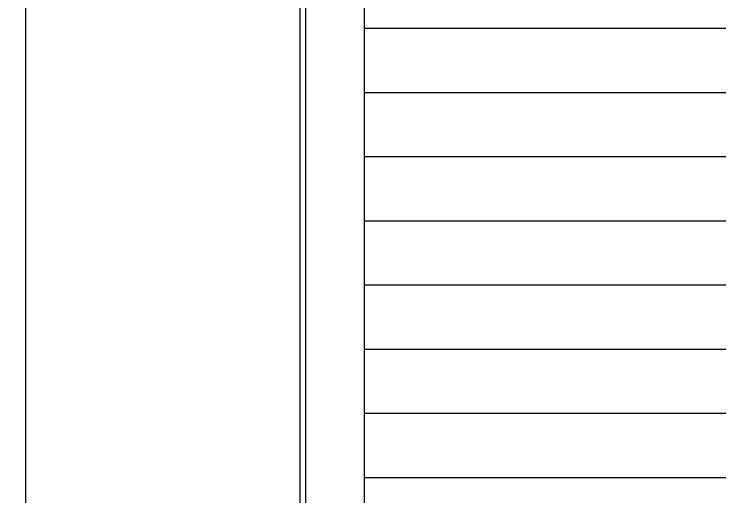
# Model space of a CAD drawing. Header units: millimetres. Extents: x 5544 to 245194, y -610088 to 30375.
# Drawn here: x 69388 to 70212, y 9295 to 9859 of the extents above; entities that cross this region are included whole.
import ezdxf
from ezdxf.lldxf.tags import DXFTag

# ---------------------------------------------------------------- set-up
doc = ezdxf.new("R2010")
doc.units = ezdxf.units.MM
for name, color, linetype in [('0시설', 7, 'Continuous'), ('0콘크리트', 2, 'Continuous'), ('2', 1, 'CENTER')]:
    doc.layers.add(name, color=color, linetype=linetype)
doc.layers.add('6', color=6, linetype='Continuous', lineweight=30)
tags = doc.linetypes.add('CENTER', pattern=[2, 1.25, -0.25, 0.25, -0.25]).pattern_tags.tags
tags[10:11] = [DXFTag(74, 4), DXFTag(75, 0), DXFTag(340, '0'), DXFTag(46, 1.0), DXFTag(50, 0.0), DXFTag(44, 0.0), DXFTag(45, 0.0)]
tags[8:9] = [DXFTag(74, 4), DXFTag(75, 0), DXFTag(340, '0'), DXFTag(46, 1.0), DXFTag(50, 0.0), DXFTag(44, 0.0), DXFTag(45, 0.0)]
tags[6:7] = [DXFTag(74, 4), DXFTag(75, 0), DXFTag(340, '0'), DXFTag(46, 1.0), DXFTag(50, 0.0), DXFTag(44, 0.0), DXFTag(45, 0.0)]
tags[4:5] = [DXFTag(74, 4), DXFTag(75, 0), DXFTag(340, '0'), DXFTag(46, 1.0), DXFTag(50, 0.0), DXFTag(44, 0.0), DXFTag(45, 0.0)]

# ---------------------------------------------------------------- blocks, each defined once
blk = doc.blocks.new('웨이트')
for p, q in [((-7313.53, 9161.3), (-4463.53, 9161.3)), ((-6188.53, 9086.3), (-4463.53, 9086.3))]:
    blk.add_line(p, q)
at = {"layer": '2'}
blk.add_line((-7313.53, 9154.8), (-4463.53, 9154.8), dxfattribs=at)
at = {"layer": '6'}
for p, q in [((-5738.53, 8076.3), (-5738.53, 9086.3)), ((-5663.53, 8076.3), (-5663.53, 9086.3)), ((-5588.53, 8076.3), (-5588.53, 9086.3)), ((-5513.53, 8076.3), (-5513.53, 9086.3)), ((-5438.53, 8076.3), (-5438.53, 9086.3)), ((-5363.53, 8076.3), (-5363.53, 9086.3)), ((-5288.53, 8076.3), (-5288.53, 9086.3)), ((-5213.53, 8076.3), (-5213.53, 9086.3))]:
    blk.add_line(p, q, dxfattribs=at)
blk = doc.blocks.new('WEIGHT')
at = {"layer": '0시설', "lineweight": -3, "ltscale": 10, "rotation": 270}
blk.add_blockref('웨이트', (-8581.3, -7463.53), dxfattribs=at)
blk = doc.blocks.new('DOOR-1')
at = {"color": 7}
blk.add_lwpolyline([(-565, 1625), (-565, 2810), (-565, 2810), (-565, 2815), (-565, 2815), (-565, 2880), (-118.97, 2880), (-118.97, 0), (-740, 0), (-740, 4163.5)], dxfattribs=at)

msp = doc.modelspace()

# ---------------------------------------------------------------- block references
at = {"lineweight": 25, "xscale": -1}
msp.add_blockref('DOOR-1', (68661.49, 8179.63), dxfattribs=at)
at = {"layer": '0콘크리트', "lineweight": -3, "xscale": -1}
msp.add_blockref('WEIGHT', (70301.49, 11567.04), dxfattribs=at)

doc.saveas('drawing.dxf')
